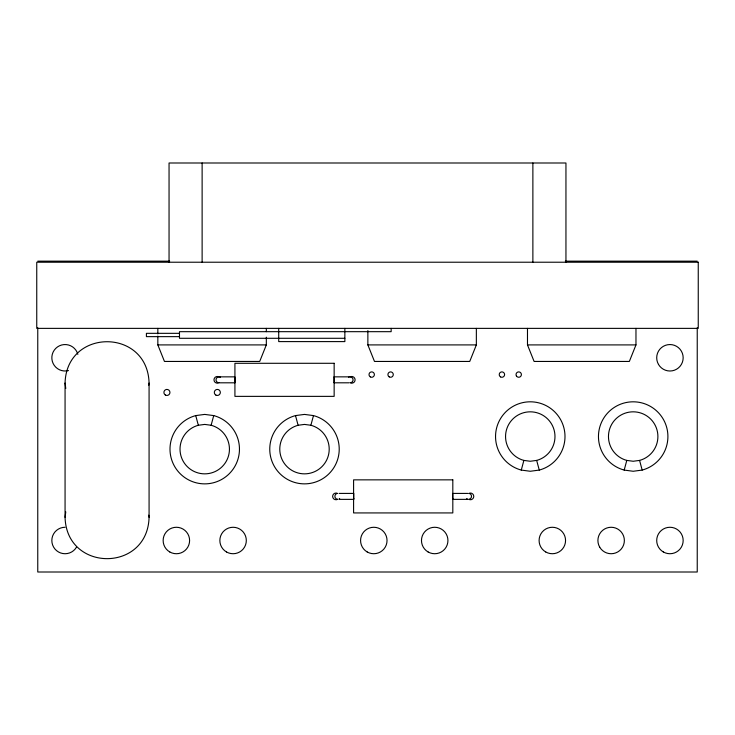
<?xml version="1.0" encoding="UTF-8"?>
<svg xmlns="http://www.w3.org/2000/svg" width="735" height="735" viewBox="0 0 735 735"><rect width="100%" height="100%" fill="white"/><g stroke="black" fill="none" stroke-linecap="round" stroke-linejoin="round"><path stroke-width="1.1" d="M235.145 381.934L235.172 378.341M353.847 498.495L353.71 499.368L353.765 493.516M65.066 383.045C66.554 327.957 147.588 327.957 149.076 383.045L149.076 517.33C147.588 572.418 66.554 572.418 65.066 517.33L65.066 383.045L65.773 388.484M65.066 517.33L65.773 511.891M148.782 385.223L149.076 383.045M334.085 382.705L334.085 376.954M195.74 415.587L198.331 425.262A24.724 24.724 0 0 0 184.485 463.316A24.724 24.724 0 0 0 224.983 463.316A24.724 24.724 0 0 0 211.129 425.262L213.72 415.587L204.734 414.411L195.74 415.587A34.729 34.729 0 0 0 176.281 469.059A34.729 34.729 0 0 0 233.179 469.059A34.729 34.729 0 0 0 213.72 415.587M295.507 415.587L298.098 425.262A24.724 24.724 0 0 0 284.243 463.316A24.724 24.724 0 0 0 324.741 463.316A24.724 24.724 0 0 0 310.887 425.262L313.477 415.587L304.492 414.411L295.507 415.587A34.729 34.729 0 0 0 276.048 469.059A34.729 34.729 0 0 0 332.937 469.059A34.729 34.729 0 0 0 313.477 415.587M521.28 470.078L523.871 460.413A24.724 24.724 0 0 1 510.017 422.359A24.724 24.724 0 0 1 550.515 422.359A24.724 24.724 0 0 1 536.669 460.413L539.26 470.078L530.266 471.264L521.28 470.078A34.729 34.729 0 0 1 501.821 416.616A34.729 34.729 0 0 1 558.719 416.616A34.729 34.729 0 0 1 539.26 470.078M624.199 470.078L626.79 460.413A24.724 24.724 0 0 1 612.935 422.359A24.724 24.724 0 0 1 653.433 422.359A24.724 24.724 0 0 1 639.579 460.413L642.169 470.078L633.184 471.264L624.199 470.078A34.729 34.729 0 0 1 604.74 416.616A34.729 34.729 0 0 1 661.629 416.616A34.729 34.729 0 0 1 642.169 470.078M266.327 337.19L266.327 344.908L259.712 361.445L164.456 361.445L157.841 344.908L157.841 336.088M476.353 328.37L476.353 344.908L469.738 361.445L374.483 361.445L367.867 344.908L367.867 330.575M635.968 328.37L635.968 344.908L629.353 361.445L534.097 361.445L527.482 344.908L527.482 328.37M219.517 376.853L234.924 376.853L235.007 382.806L219.517 382.806M452.687 493.516L452.732 499.368L452.595 498.495M339.074 498.973L339.689 498.495M348.666 377.248L349.382 376.954M198.331 425.262L204.734 424.417L211.129 425.262M298.098 425.262L304.492 424.417L310.887 425.262M536.669 460.413L530.266 461.258L523.871 460.413M639.579 460.413L633.184 461.258L626.79 460.413M37.761 261.164L169.656 261.164M565.344 261.164L697.239 261.164M179.487 333.332L146.412 333.332L146.412 336.639L179.487 336.639M344.862 338.293L179.487 338.293L179.487 331.678L391.149 331.678L391.149 328.37M157.841 344.908L266.327 344.908M367.867 344.908L476.353 344.908M527.482 344.908L635.968 344.908M334.149 376.853L349.116 376.853M334.149 382.806L349.116 382.806M339.193 493.415L353.59 493.415M452.815 493.415L467.772 493.415M339.193 499.368L353.59 499.368M452.815 499.368L467.772 499.368M219.701 376.954L220.417 377.248M466.707 498.495L467.322 498.973M148.782 515.152L149.076 517.33M697.239 327.691L697.239 572.005L37.761 572.005L37.761 327.691M565.95 262.22L565.95 162.995L169.05 162.995L169.05 262.22M532.875 162.995L532.875 262.22M344.862 328.37L344.862 341.6L278.712 341.6L278.712 328.37M266.327 328.37L266.327 331.678M202.125 162.995L202.125 262.22M157.841 328.37L157.841 333.883M76.523 547.116A13.23 13.23 0 0 1 53.609 547.116A13.23 13.23 0 0 1 65.066 527.271M68.484 370.559A13.23 13.23 0 0 1 52.286 361.197A13.23 13.23 0 0 1 61.639 345A13.23 13.23 0 0 1 77.846 354.353M337.677 493.479A3.363 3.363 0 0 0 332.633 496.391A3.363 3.363 0 0 0 337.677 499.304A2.977 2.977 0 0 1 336.823 493.525M350.071 376.917A3.363 3.363 0 0 1 355.106 379.83A3.363 3.363 0 0 1 350.071 382.742M219.012 382.742A3.363 3.363 0 0 1 213.977 379.83A3.363 3.363 0 0 1 219.012 376.917M468.737 493.479A3.363 3.363 0 0 1 473.781 496.391A3.363 3.363 0 0 1 468.737 499.304A2.977 2.977 0 0 0 469.582 493.525M218.166 382.705A2.977 2.977 0 0 1 218.929 376.853M350.154 376.853A2.977 2.977 0 0 1 350.917 382.705M698.25 262.22L36.75 262.22L36.75 328.37L698.25 328.37L698.25 262.22M334.149 363.292L234.924 363.292L234.924 396.367L334.149 396.367L334.149 363.292M452.815 479.854L353.59 479.854L353.59 512.929L452.815 512.929L452.815 479.854M215.824 395.053A3.023 3.023 0 0 0 220.353 392.435A3.023 3.023 0 0 0 215.824 389.816A3.023 3.023 0 0 0 215.824 395.053M367.188 551.957A13.23 13.23 0 0 0 387.033 540.501A13.23 13.23 0 0 0 367.188 529.044A13.23 13.23 0 0 0 367.188 551.957M599.677 547.116A13.23 13.23 0 0 0 622.591 547.116A13.23 13.23 0 0 0 611.134 527.271A13.23 13.23 0 0 0 599.677 547.116M545.71 551.957A13.23 13.23 0 0 0 565.555 540.501A13.23 13.23 0 0 0 545.71 529.044A13.23 13.23 0 0 0 545.71 551.957M516.393 375.925A2.683 2.683 0 0 0 521.041 375.925A2.683 2.683 0 0 0 518.717 371.892A2.683 2.683 0 0 0 516.393 375.925M389.265 376.908A2.683 2.683 0 0 0 393.289 374.574A2.683 2.683 0 0 0 389.265 372.25A2.683 2.683 0 0 0 389.265 376.908M500.572 376.908A2.683 2.683 0 0 0 504.605 374.574A2.683 2.683 0 0 0 500.572 372.25A2.683 2.683 0 0 0 500.572 376.908M370.357 376.908A2.683 2.683 0 0 0 374.391 374.574A2.683 2.683 0 0 0 370.357 372.25A2.683 2.683 0 0 0 370.357 376.908M658.477 364.395A13.23 13.23 0 0 0 681.391 364.395A13.23 13.23 0 0 0 669.934 344.55A13.23 13.23 0 0 0 658.477 364.395M165.412 395.053A3.023 3.023 0 0 0 169.95 392.435A3.023 3.023 0 0 0 165.412 389.816A3.023 3.023 0 0 0 165.412 395.053M663.319 551.957A13.23 13.23 0 0 0 683.164 540.501A13.23 13.23 0 0 0 663.319 529.044A13.23 13.23 0 0 0 663.319 551.957M428.092 551.957A13.23 13.23 0 0 0 447.937 540.501A13.23 13.23 0 0 0 428.092 529.044A13.23 13.23 0 0 0 428.092 551.957M169.757 551.957A13.23 13.23 0 0 0 189.602 540.501A13.23 13.23 0 0 0 169.757 529.044A13.23 13.23 0 0 0 169.757 551.957M226.472 551.957A13.23 13.23 0 0 0 246.317 540.501A13.23 13.23 0 0 0 226.472 529.044A13.23 13.23 0 0 0 226.472 551.957"/></g></svg>
